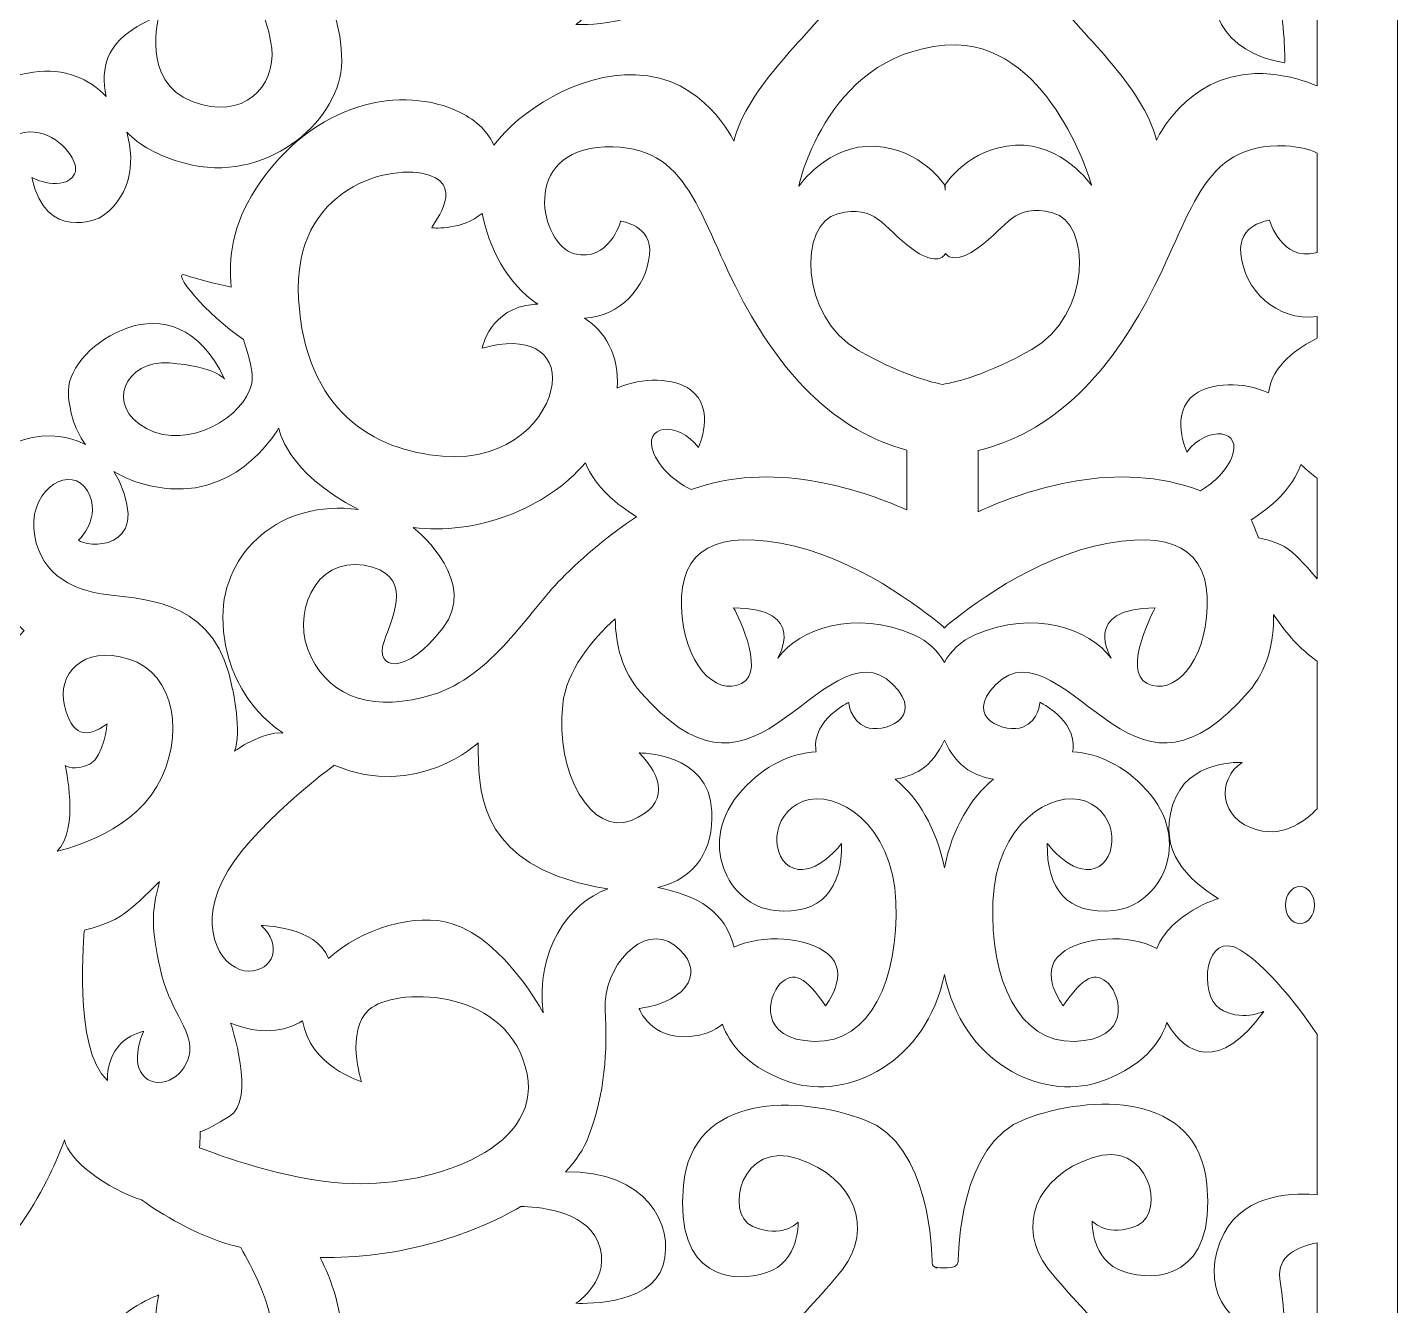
# Model space of a CAD drawing. Header units: centimetres. Extents: x 11.9 to 35.9, y -12.9 to 10.3.
# Drawn here: x 18.739 to 23.257, y -1.46 to 2.754 of the extents above; entities that cross this region are included whole.
import ezdxf

# ---------------------------------------------------------------- set-up
doc = ezdxf.new("R2010")
doc.units = ezdxf.units.CM
doc.header["$MEASUREMENT"] = 0
doc.layers.add('layer 1', color=7, linetype='Continuous')

msp = doc.modelspace()

# ---------------------------------------------------------------- linework, layer by layer
at = {"layer": 'layer 1', "color": 242, "lineweight": 9}
for points, knots in [([(11.89757, 10.312), (11.89757, 10.312), (23.25708, 10.312), (23.25708, 10.312), (23.25708, 10.312), (23.25708, 10.312), (23.25708, -12.93846), (23.25708, -12.93846), (23.25708, -12.93846), (23.25708, -12.93846), (11.89757, -12.93846), (11.89757, -12.93846), (11.89757, -12.93846), (11.89757, -12.93846), (11.89757, 10.312), (11.89757, 10.312)], [0, 0, 0, 0, 0.2, 0.2, 0.2, 0.2, 0.4, 0.4, 0.4, 0.4, 0.6, 0.6, 0.6, 0.6, 1, 1, 1, 1]), ([(22.99136, 3.65119), (22.99136, 3.65119), (22.99136, 3.11696), (22.99136, 3.11696), (22.99136, 3.11696), (22.93196, 3.12287), (22.75484, 3.12799), (22.68506, 2.99037), (22.68506, 2.99037), (22.60067, 2.82383), (22.68121, 2.67037), (22.88456, 2.63771), (22.88456, 2.63771), (22.88456, 2.63771), (22.8884, 2.70956), (22.86923, 2.84015), (22.86923, 2.84015), (22.85811, 2.91584), (22.92941, 2.94654), (22.99136, 2.959), (22.99136, 2.959), (22.99136, 2.959), (22.99136, 2.56158), (22.99136, 2.56158), (22.99136, 2.56158), (22.92619, 2.58797), (22.85601, 2.60378), (22.78656, 2.60164), (22.78656, 2.60164), (22.55758, 2.59457), (22.46184, 2.38194), (22.46184, 2.38194), (22.46184, 2.38194), (22.42023, 2.55912), (22.2079, 2.73979), (22.10381, 2.87448), (22.10381, 2.87448), (21.99974, 3.00913), (22.06217, 3.17567), (22.24953, 3.23943), (22.24953, 3.23943), (22.43689, 3.30322), (22.49517, 3.05873), (22.39941, 3.01621), (22.39941, 3.01621), (22.30365, 2.97368), (22.24953, 3.03037), (22.24953, 3.03037), (22.24953, 3.03037), (22.24953, 3.03037), (22.24537, 2.89928), (22.35361, 2.86387), (22.35361, 2.86387), (22.46184, 2.82842), (22.65754, 2.84259), (22.62839, 3.15087), (22.62839, 3.15087), (22.59925, 3.45916), (22.24537, 3.4485), (22.02886, 3.36699), (22.02886, 3.36699), (21.81237, 3.28549), (21.80822, 2.92406), (21.80822, 2.89575), (21.80822, 2.89575), (21.80822, 2.86737), (21.73747, 2.87803), (21.73747, 2.87803), (21.73747, 2.87803), (21.73747, 2.87803), (21.73814, 2.87572), (21.73814, 2.87572), (21.73814, 2.87572), (21.72872, 2.87852), (21.7219, 2.88357), (21.7219, 2.89235), (21.7219, 2.89235), (21.7219, 2.92066), (21.71774, 3.28211), (21.50125, 3.36359), (21.50125, 3.36359), (21.28475, 3.44508), (20.93089, 3.45575), (20.90176, 3.14747), (20.90176, 3.14747), (20.87259, 2.83919), (21.06826, 2.82501), (21.17648, 2.86045), (21.17648, 2.86045), (21.28475, 2.89587), (21.28058, 3.027), (21.28058, 3.027), (21.28058, 3.027), (21.28058, 3.027), (21.22649, 2.97028), (21.13074, 3.01279), (21.13074, 3.01279), (21.03497, 3.05536), (21.09326, 3.29985), (21.28058, 3.23609), (21.28058, 3.23609), (21.46795, 3.17226), (21.53038, 3.00571), (21.42631, 2.87108), (21.42631, 2.87108), (21.32224, 2.73642), (21.1099, 2.55571), (21.06826, 2.37857), (21.06826, 2.37857), (21.06826, 2.37857), (20.97249, 2.59115), (20.74355, 2.59826), (20.74355, 2.59826), (20.55493, 2.60409), (20.36063, 2.47766), (20.27707, 2.36558), (20.27707, 2.36558), (20.25826, 2.40714), (20.22292, 2.44611), (20.16407, 2.47474), (20.16407, 2.47474), (19.98119, 2.56365), (19.68326, 2.51664), (19.49163, 2.22138), (19.49163, 2.22138), (19.41437, 2.10236), (19.40106, 1.99292), (19.41114, 1.89751), (19.41114, 1.89751), (19.3644, 1.90775), (19.29682, 1.92365), (19.26037, 1.93743), (19.26037, 1.93743), (19.20563, 1.95818), (19.33022, 1.80479), (19.45087, 1.72553), (19.45087, 1.72553), (19.46968, 1.66529), (19.48597, 1.61609), (19.47847, 1.58036), (19.47847, 1.58036), (19.45529, 1.47069), (19.2703, 1.35823), (19.13152, 1.43135), (19.13152, 1.43135), (18.99281, 1.50446), (19.05885, 1.65908), (19.20752, 1.64784), (19.20752, 1.64784), (19.35619, 1.63656), (19.38919, 1.59441), (19.38919, 1.59441), (19.38919, 1.59441), (19.22404, 1.95148), (18.87385, 1.70127), (18.87385, 1.55785), (18.87385, 1.55785), (18.87385, 1.49766), (18.89172, 1.43396), (18.92984, 1.37907), (18.92984, 1.37907), (18.78648, 1.4539), (18.58228, 1.37423), (18.54115, 1.21281), (18.54115, 1.21281), (18.48703, 1.00021), (18.72775, 0.76516), (18.72775, 0.76516), (18.72775, 0.76516), (18.60306, 0.64542), (18.66382, 0.44404), (18.66382, 0.44404), (18.66382, 0.44404), (18.5775, 0.49846), (18.46883, 0.51208), (18.42086, 0.37877), (18.42086, 0.37877), (18.3729, 0.24542), (18.49118, 0.191), (18.49118, 0.191), (18.49118, 0.191), (18.46883, 0.25904), (18.51994, 0.33524), (18.59667, 0.32436), (18.59667, 0.32436), (18.67343, 0.31348), (18.74054, 0.1883), (18.69258, 0.08486), (18.69258, 0.08486), (18.64463, -0.01846), (18.46238, -0.01033), (18.25138, 0.14748), (18.25138, 0.14748), (18.04039, 0.30529), (17.96912, 0.60661), (17.99527, 0.79932), (17.99527, 0.79932), (18.00597, 0.87843), (18.03133, 0.94815), (18.05757, 1.00291), (18.05757, 1.00291), (18.11685, 0.94592), (18.19137, 0.91839), (18.27403, 0.91839), (18.27403, 0.91839), (18.43386, 0.91839), (18.53138, 1.07389), (18.53138, 1.07389), (18.53138, 1.07389), (18.36491, 1.04381), (18.259, 1.09967), (18.18837, 1.22842), (18.18837, 1.22842), (18.11775, 1.35721), (18.19341, 1.48173), (18.3195, 1.59766), (18.3195, 1.59766), (18.44561, 1.71357), (18.50613, 2.1171), (18.50613, 2.1171), (18.50613, 2.1171), (18.6726, 2.61938), (18.92984, 2.33602), (18.89454, 2.27163), (18.89454, 2.27163), (18.85921, 2.20727), (18.75334, 2.25875), (18.75334, 2.25875), (18.75334, 2.25875), (18.79869, 2.04414), (18.97527, 2.12566), (18.97527, 2.12566), (18.97527, 2.12566), (19.07291, 2.18245), (19.09854, 2.30235), (19.06604, 2.40859), (19.06604, 2.40859), (19.10741, 2.36688), (19.16902, 2.33009), (19.25791, 2.30596), (19.25791, 2.30596), (19.52301, 2.23396), (19.75996, 2.44037), (19.77405, 2.62282), (19.77405, 2.62282), (19.78256, 2.73311), (19.73953, 2.84433), (19.70416, 2.915), (19.70416, 2.915), (19.8263, 2.91298), (19.95757, 2.9284), (20.08991, 2.96661), (20.08991, 2.96661), (20.19237, 2.99614), (20.28678, 3.03621), (20.36608, 3.08336), (20.36608, 3.08336), (20.41466, 3.08242), (20.5757, 3.07134), (20.61958, 2.96782), (20.61958, 2.96782), (20.67152, 2.84551), (20.54772, 2.76393), (20.54772, 2.76393), (20.54772, 2.76393), (20.54772, 2.76393), (20.79527, 2.75035), (20.83518, 2.88965), (20.83518, 2.88965), (20.8736, 3.02364), (20.77909, 3.20156), (20.5126, 3.19691), (20.5126, 3.19691), (20.54811, 3.23414), (20.57446, 3.27344), (20.58947, 3.3138), (20.58947, 3.3138), (20.64364, 3.45912), (20.65194, 3.59376), (20.64364, 3.73193), (20.64364, 3.73193), (20.63527, 3.87013), (20.76852, 4.02247), (20.87259, 3.94455), (20.87259, 3.94455), (20.97669, 3.86659), (20.92672, 3.76029), (20.75603, 3.7355), (20.75603, 3.7355), (20.75603, 3.7355), (20.79348, 3.6327), (20.92256, 3.64337), (20.92256, 3.64337), (20.9687, 3.64715), (21.00464, 3.66092), (21.03077, 3.68432), (21.03077, 3.68432), (21.04166, 3.65015), (21.08749, 3.54745), (21.2533, 3.49312), (21.2533, 3.49312), (21.44514, 3.43034), (21.70465, 3.55947), (21.76258, 3.84841), (21.76258, 3.84841), (21.82059, 3.55947), (22.08, 3.43034), (22.27184, 3.49312), (22.27184, 3.49312), (22.44718, 3.55054), (22.48825, 3.66205), (22.49592, 3.68947), (22.49592, 3.68947), (22.55668, 3.58198), (22.67189, 3.52444), (22.81548, 3.72605), (22.81548, 3.72605), (22.81548, 3.72605), (22.7388, 3.69017), (22.66973, 3.73583), (22.66973, 3.73583), (22.60067, 3.78161), (22.61985, 4.00033), (22.7388, 3.92851), (22.7388, 3.92851), (22.84515, 3.86428), (22.9668, 3.68783), (22.99136, 3.65119)], [0, 0, 0, 0, 0.0120482, 0.0120482, 0.0120482, 0.0120482, 0.0240964, 0.0240964, 0.0240964, 0.0240964, 0.0361446, 0.0361446, 0.0361446, 0.0361446, 0.0481928, 0.0481928, 0.0481928, 0.0481928, 0.060241, 0.060241, 0.060241, 0.060241, 0.0722892, 0.0722892, 0.0722892, 0.0722892, 0.0843373, 0.0843373, 0.0843373, 0.0843373, 0.0963855, 0.0963855, 0.0963855, 0.0963855, 0.1084337, 0.1084337, 0.1084337, 0.1084337, 0.1204819, 0.1204819, 0.1204819, 0.1204819, 0.1325301, 0.1325301, 0.1325301, 0.1325301, 0.1445783, 0.1445783, 0.1445783, 0.1445783, 0.1566265, 0.1566265, 0.1566265, 0.1566265, 0.1686747, 0.1686747, 0.1686747, 0.1686747, 0.1807229, 0.1807229, 0.1807229, 0.1807229, 0.1927711, 0.1927711, 0.1927711, 0.1927711, 0.2048193, 0.2048193, 0.2048193, 0.2048193, 0.2168675, 0.2168675, 0.2168675, 0.2168675, 0.2289157, 0.2289157, 0.2289157, 0.2289157, 0.2409639, 0.2409639, 0.2409639, 0.2409639, 0.253012, 0.253012, 0.253012, 0.253012, 0.2650602, 0.2650602, 0.2650602, 0.2650602, 0.2771084, 0.2771084, 0.2771084, 0.2771084, 0.2891566, 0.2891566, 0.2891566, 0.2891566, 0.3012048, 0.3012048, 0.3012048, 0.3012048, 0.313253, 0.313253, 0.313253, 0.313253, 0.3253012, 0.3253012, 0.3253012, 0.3253012, 0.3373494, 0.3373494, 0.3373494, 0.3373494, 0.3493976, 0.3493976, 0.3493976, 0.3493976, 0.3614458, 0.3614458, 0.3614458, 0.3614458, 0.373494, 0.373494, 0.373494, 0.373494, 0.3855422, 0.3855422, 0.3855422, 0.3855422, 0.3975904, 0.3975904, 0.3975904, 0.3975904, 0.4096386, 0.4096386, 0.4096386, 0.4096386, 0.4216867, 0.4216867, 0.4216867, 0.4216867, 0.4337349, 0.4337349, 0.4337349, 0.4337349, 0.4457831, 0.4457831, 0.4457831, 0.4457831, 0.4578313, 0.4578313, 0.4578313, 0.4578313, 0.4698795, 0.4698795, 0.4698795, 0.4698795, 0.4819277, 0.4819277, 0.4819277, 0.4819277, 0.4939759, 0.4939759, 0.4939759, 0.4939759, 0.5060241, 0.5060241, 0.5060241, 0.5060241, 0.5180723, 0.5180723, 0.5180723, 0.5180723, 0.5301205, 0.5301205, 0.5301205, 0.5301205, 0.5421687, 0.5421687, 0.5421687, 0.5421687, 0.5542169, 0.5542169, 0.5542169, 0.5542169, 0.5662651, 0.5662651, 0.5662651, 0.5662651, 0.5783133, 0.5783133, 0.5783133, 0.5783133, 0.5903614, 0.5903614, 0.5903614, 0.5903614, 0.6024096, 0.6024096, 0.6024096, 0.6024096, 0.6144578, 0.6144578, 0.6144578, 0.6144578, 0.626506, 0.626506, 0.626506, 0.626506, 0.6385542, 0.6385542, 0.6385542, 0.6385542, 0.6506024, 0.6506024, 0.6506024, 0.6506024, 0.6626506, 0.6626506, 0.6626506, 0.6626506, 0.6746988, 0.6746988, 0.6746988, 0.6746988, 0.686747, 0.686747, 0.686747, 0.686747, 0.6987952, 0.6987952, 0.6987952, 0.6987952, 0.7108434, 0.7108434, 0.7108434, 0.7108434, 0.7228916, 0.7228916, 0.7228916, 0.7228916, 0.7349398, 0.7349398, 0.7349398, 0.7349398, 0.746988, 0.746988, 0.746988, 0.746988, 0.7590361, 0.7590361, 0.7590361, 0.7590361, 0.7710843, 0.7710843, 0.7710843, 0.7710843, 0.7831325, 0.7831325, 0.7831325, 0.7831325, 0.7951807, 0.7951807, 0.7951807, 0.7951807, 0.8072289, 0.8072289, 0.8072289, 0.8072289, 0.8192771, 0.8192771, 0.8192771, 0.8192771, 0.8313253, 0.8313253, 0.8313253, 0.8313253, 0.8433735, 0.8433735, 0.8433735, 0.8433735, 0.8554217, 0.8554217, 0.8554217, 0.8554217, 0.8674699, 0.8674699, 0.8674699, 0.8674699, 0.8795181, 0.8795181, 0.8795181, 0.8795181, 0.8915663, 0.8915663, 0.8915663, 0.8915663, 0.9036145, 0.9036145, 0.9036145, 0.9036145, 0.9156627, 0.9156627, 0.9156627, 0.9156627, 0.9277108, 0.9277108, 0.9277108, 0.9277108, 0.939759, 0.939759, 0.939759, 0.939759, 0.9518072, 0.9518072, 0.9518072, 0.9518072, 0.9638554, 0.9638554, 0.9638554, 0.9638554, 0.9759036, 0.9759036, 0.9759036, 0.9759036, 1, 1, 1, 1]), ([(18.9988, 2.52593), (18.94367, 2.5848), (18.8619, 2.62098), (18.75835, 2.60655), (18.75835, 2.60655), (18.45067, 2.5636), (18.41582, 2.30789), (18.41582, 2.30789), (18.41582, 2.30789), (18.30256, 2.47474), (17.98027, 2.64521), (17.72333, 2.57481), (17.72333, 2.57481), (17.72269, 2.57464), (17.72207, 2.57442), (17.72143, 2.57425), (17.72143, 2.57425), (17.69332, 2.60561), (17.61334, 2.70509), (17.63004, 2.80457), (17.63004, 2.80457), (17.65022, 2.92476), (17.91753, 2.99345), (18.03355, 2.94194), (18.03355, 2.94194), (18.14959, 2.89041), (18.08904, 2.76162), (18.08904, 2.76162), (18.08904, 2.76162), (18.14148, 2.7943), (18.1618, 2.83246), (18.16294, 2.87128), (18.16294, 2.87128), (18.27551, 2.8062), (18.3997, 2.78352), (18.50928, 2.83562), (18.50928, 2.83562), (18.73841, 2.94442), (18.86096, 3.30271), (18.86096, 3.30271), (18.86096, 3.30271), (18.87359, 3.23441), (19.00346, 3.14048), (19.11514, 3.10448), (19.11514, 3.10448), (19.1788, 3.05978), (19.29291, 2.9887), (19.41567, 2.95481), (19.41567, 2.95481), (19.42455, 2.95238), (19.43346, 2.95005), (19.44257, 2.94782), (19.44257, 2.94782), (19.4788, 2.88287), (19.53454, 2.78049), (19.5443, 2.68548), (19.5443, 2.68548), (19.55724, 2.56002), (19.45205, 2.44472), (19.28202, 2.50995), (19.28202, 2.50995), (19.11199, 2.57513), (19.17188, 2.7911), (19.17188, 2.7911), (19.17188, 2.7911), (19.17188, 2.7911), (19.03788, 2.74524), (19.00407, 2.65401), (19.00407, 2.65401), (18.99165, 2.62053), (18.98682, 2.57442), (18.9988, 2.52593)], [0, 0, 0, 0, 0.0526316, 0.0526316, 0.0526316, 0.0526316, 0.1052632, 0.1052632, 0.1052632, 0.1052632, 0.1578947, 0.1578947, 0.1578947, 0.1578947, 0.2105263, 0.2105263, 0.2105263, 0.2105263, 0.2631579, 0.2631579, 0.2631579, 0.2631579, 0.3157895, 0.3157895, 0.3157895, 0.3157895, 0.3684211, 0.3684211, 0.3684211, 0.3684211, 0.4210526, 0.4210526, 0.4210526, 0.4210526, 0.4736842, 0.4736842, 0.4736842, 0.4736842, 0.5263158, 0.5263158, 0.5263158, 0.5263158, 0.5789474, 0.5789474, 0.5789474, 0.5789474, 0.6315789, 0.6315789, 0.6315789, 0.6315789, 0.6842105, 0.6842105, 0.6842105, 0.6842105, 0.7368421, 0.7368421, 0.7368421, 0.7368421, 0.7894737, 0.7894737, 0.7894737, 0.7894737, 0.8421053, 0.8421053, 0.8421053, 0.8421053, 0.8947368, 0.8947368, 0.8947368, 0.8947368, 1, 1, 1, 1]), ([(21.76499, 2.21712), (21.76499, 2.21712), (21.76558, 2.23604), (21.76558, 2.23604), (21.76558, 2.23604), (21.76558, 2.23604), (21.84159, 2.35698), (21.99685, 2.36541), (21.99685, 2.36541), (22.15212, 2.37385), (22.24795, 2.23326), (22.24795, 2.23326), (22.24795, 2.23326), (22.24795, 2.23326), (22.1216, 2.68565), (21.80254, 2.69706), (21.80254, 2.69706), (21.80254, 2.69706), (21.80254, 2.6969), (21.80254, 2.6969), (21.80254, 2.6969), (21.37864, 2.69093), (21.2822, 2.22985), (21.2822, 2.22985), (21.2822, 2.22985), (21.2822, 2.22985), (21.37801, 2.3704), (21.53328, 2.362), (21.53328, 2.362), (21.68857, 2.35355), (21.76451, 2.23264), (21.76451, 2.23264), (21.76451, 2.23264), (21.76451, 2.23264), (21.76499, 2.21712), (21.76499, 2.21712)], [0, 0, 0, 0, 0.1, 0.1, 0.1, 0.1, 0.2, 0.2, 0.2, 0.2, 0.3, 0.3, 0.3, 0.3, 0.4, 0.4, 0.4, 0.4, 0.5, 0.5, 0.5, 0.5, 0.6, 0.6, 0.6, 0.6, 0.7, 0.7, 0.7, 0.7, 0.8, 0.8, 0.8, 0.8, 1, 1, 1, 1]), ([(20.57566, 1.79573), (20.64227, 1.75156), (20.69181, 1.67517), (20.68346, 1.56481), (20.68346, 1.56481), (20.7669, 1.60246), (20.8725, 1.59821), (20.92447, 1.56009), (20.92447, 1.56009), (21.0112, 1.49643), (20.9514, 1.36915), (20.9514, 1.36915), (20.9514, 1.36915), (20.88557, 1.45823), (20.76296, 1.44555), (20.80483, 1.34879), (20.80483, 1.34879), (20.8314, 1.2874), (20.88923, 1.24957), (20.928, 1.23013), (20.928, 1.23013), (21.19101, 1.32591), (21.47384, 1.23668), (21.63867, 1.16304), (21.63867, 1.16304), (21.63867, 1.16304), (21.63867, 1.36018), (21.63867, 1.36018), (21.63867, 1.36018), (21.40621, 1.42391), (21.23472, 1.60012), (21.10044, 1.84827), (21.10044, 1.84827), (20.94802, 2.13), (20.92624, 2.37094), (20.64314, 2.35981), (20.64314, 2.35981), (20.36009, 2.34867), (20.42976, 2.03735), (20.54297, 2.00766), (20.54297, 2.00766), (20.65621, 1.97805), (20.69542, 2.1152), (20.69542, 2.1152), (20.69542, 2.1152), (20.69542, 2.1152), (20.80211, 2.10167), (20.78975, 2.00436), (20.78975, 2.00436), (20.78048, 1.89792), (20.69304, 1.8003), (20.57566, 1.79573)], [0, 0, 0, 0, 0.0714286, 0.0714286, 0.0714286, 0.0714286, 0.1428571, 0.1428571, 0.1428571, 0.1428571, 0.2142857, 0.2142857, 0.2142857, 0.2142857, 0.2857143, 0.2857143, 0.2857143, 0.2857143, 0.3571429, 0.3571429, 0.3571429, 0.3571429, 0.4285714, 0.4285714, 0.4285714, 0.4285714, 0.5, 0.5, 0.5, 0.5, 0.5714286, 0.5714286, 0.5714286, 0.5714286, 0.6428571, 0.6428571, 0.6428571, 0.6428571, 0.7142857, 0.7142857, 0.7142857, 0.7142857, 0.7857143, 0.7857143, 0.7857143, 0.7857143, 0.8571429, 0.8571429, 0.8571429, 0.8571429, 1, 1, 1, 1]), ([(22.99136, 2.33992), (22.99136, 2.33992), (22.99136, 2.01236), (22.99136, 2.01236), (22.99136, 2.01236), (22.98995, 2.01189), (22.98854, 2.01146), (22.98712, 2.01109), (22.98712, 2.01109), (22.87393, 1.98145), (22.83468, 2.11856), (22.83468, 2.11856), (22.83468, 2.11856), (22.83468, 2.11856), (22.728, 2.10511), (22.74036, 2.00779), (22.74036, 2.00779), (22.75059, 1.89041), (22.85576, 1.78387), (22.99136, 1.80086), (22.99136, 1.80086), (22.99136, 1.80086), (22.99136, 1.72905), (22.99136, 1.72905), (22.99136, 1.72905), (22.93082, 1.69938), (22.84286, 1.6411), (22.83115, 1.5494), (22.83115, 1.5494), (22.74758, 1.58753), (22.64142, 1.58334), (22.58925, 1.54504), (22.58925, 1.54504), (22.50252, 1.48144), (22.56233, 1.35415), (22.56233, 1.35415), (22.56233, 1.35415), (22.62815, 1.44323), (22.75075, 1.43051), (22.70887, 1.3338), (22.70887, 1.3338), (22.6868, 1.28281), (22.64312, 1.248), (22.60672, 1.22664), (22.60672, 1.22664), (22.33405, 1.33078), (22.03828, 1.23272), (21.87365, 1.15719), (21.87365, 1.15719), (21.87365, 1.15719), (21.87365, 1.35887), (21.87365, 1.35887), (21.87365, 1.35887), (22.1152, 1.41842), (22.29198, 1.59724), (22.42967, 1.85172), (22.42967, 1.85172), (22.58212, 2.13339), (22.60389, 2.37432), (22.88697, 2.36321), (22.88697, 2.36321), (22.92936, 2.36155), (22.96376, 2.35311), (22.99136, 2.33992)], [0, 0, 0, 0, 0.0588235, 0.0588235, 0.0588235, 0.0588235, 0.1176471, 0.1176471, 0.1176471, 0.1176471, 0.1764706, 0.1764706, 0.1764706, 0.1764706, 0.2352941, 0.2352941, 0.2352941, 0.2352941, 0.2941176, 0.2941176, 0.2941176, 0.2941176, 0.3529412, 0.3529412, 0.3529412, 0.3529412, 0.4117647, 0.4117647, 0.4117647, 0.4117647, 0.4705882, 0.4705882, 0.4705882, 0.4705882, 0.5294118, 0.5294118, 0.5294118, 0.5294118, 0.5882353, 0.5882353, 0.5882353, 0.5882353, 0.6470588, 0.6470588, 0.6470588, 0.6470588, 0.7058824, 0.7058824, 0.7058824, 0.7058824, 0.7647059, 0.7647059, 0.7647059, 0.7647059, 0.8235294, 0.8235294, 0.8235294, 0.8235294, 0.8823529, 0.8823529, 0.8823529, 0.8823529, 1, 1, 1, 1]), ([(20.23837, 2.14132), (20.23831, 2.14128), (20.23823, 2.1412), (20.23813, 2.14109), (20.23813, 2.14109), (20.17281, 2.08551), (20.08132, 2.09296), (20.07263, 2.09296), (20.07263, 2.09296), (20.06394, 2.09296), (20.18584, 2.22639), (20.06394, 2.26713), (20.06394, 2.26713), (19.942, 2.30789), (19.61102, 2.23009), (19.63281, 1.85943), (19.63281, 1.85943), (19.65451, 1.48876), (19.88103, 1.35902), (20.10747, 1.34051), (20.10747, 1.34051), (20.33395, 1.32193), (20.45588, 1.47024), (20.46894, 1.57772), (20.46894, 1.57772), (20.48199, 1.68519), (20.39056, 1.74081), (20.23813, 1.69635), (20.23813, 1.69635), (20.23813, 1.69635), (20.26428, 1.82974), (20.40792, 1.84088), (20.40792, 1.84088), (20.41261, 1.84125), (20.41733, 1.84145), (20.42212, 1.8415), (20.42212, 1.8415), (20.32112, 1.9072), (20.25953, 2.03115), (20.23837, 2.14132)], [0, 0, 0, 0, 0.0909091, 0.0909091, 0.0909091, 0.0909091, 0.1818182, 0.1818182, 0.1818182, 0.1818182, 0.2727273, 0.2727273, 0.2727273, 0.2727273, 0.3636364, 0.3636364, 0.3636364, 0.3636364, 0.4545455, 0.4545455, 0.4545455, 0.4545455, 0.5454545, 0.5454545, 0.5454545, 0.5454545, 0.6363636, 0.6363636, 0.6363636, 0.6363636, 0.7272727, 0.7272727, 0.7272727, 0.7272727, 0.8181818, 0.8181818, 0.8181818, 0.8181818, 1, 1, 1, 1]), ([(21.75618, 1.57682), (21.80039, 1.58438), (21.90515, 1.60967), (22.05078, 1.6923), (22.05078, 1.6923), (22.24677, 1.80354), (22.24795, 2.11233), (22.11905, 2.14324), (22.11905, 2.14324), (21.99023, 2.17417), (21.97368, 2.10113), (21.87461, 2.028), (21.87461, 2.028), (21.80729, 1.97835), (21.7781, 1.99354), (21.7663, 2.0084), (21.7663, 2.0084), (21.75631, 1.99287), (21.72802, 1.97112), (21.6555, 2.02461), (21.6555, 2.02461), (21.55638, 2.09771), (21.53987, 2.1708), (21.41102, 2.13986), (21.41102, 2.13986), (21.2822, 2.10895), (21.28334, 1.80011), (21.47935, 1.68891), (21.47935, 1.68891), (21.60815, 1.61585), (21.705, 1.58763), (21.75618, 1.57682)], [0, 0, 0, 0, 0.1111111, 0.1111111, 0.1111111, 0.1111111, 0.2222222, 0.2222222, 0.2222222, 0.2222222, 0.3333333, 0.3333333, 0.3333333, 0.3333333, 0.4444444, 0.4444444, 0.4444444, 0.4444444, 0.5555556, 0.5555556, 0.5555556, 0.5555556, 0.6666667, 0.6666667, 0.6666667, 0.6666667, 0.7777778, 0.7777778, 0.7777778, 0.7777778, 1, 1, 1, 1]), ([(19.02416, 1.29011), (19.03014, 1.28034), (19.03573, 1.26991), (19.04075, 1.25886), (19.04075, 1.25886), (19.14897, 1.02148), (18.92838, 1.0392), (18.90754, 1.06398), (18.90754, 1.06398), (18.90754, 1.06398), (18.98693, 1.1383), (18.9365, 1.22627), (18.9365, 1.22627), (18.88606, 1.31429), (18.74986, 1.23702), (18.75994, 1.10179), (18.75994, 1.10179), (18.77003, 0.96656), (18.87089, 0.89787), (19.0071, 0.88286), (19.0071, 0.88286), (19.14325, 0.86782), (19.36548, 0.85848), (19.41545, 0.57148), (19.41545, 0.57148), (19.41545, 0.57148), (19.44711, 0.43048), (19.42152, 0.36791), (19.42152, 0.36791), (19.42152, 0.36791), (19.511, 0.4332), (19.58136, 0.42773), (19.58136, 0.42773), (19.58136, 0.42773), (19.38314, 0.54654), (19.38314, 0.80962), (19.38314, 0.80962), (19.38314, 1.02508), (19.57413, 1.19999), (19.83039, 1.16421), (19.83039, 1.16421), (19.58747, 1.29027), (19.56747, 1.43314), (19.56747, 1.43314), (19.56747, 1.43314), (19.56747, 1.43314), (19.4455, 1.21449), (19.21032, 1.23304), (19.21032, 1.23304), (19.13483, 1.23895), (19.07315, 1.2598), (19.02416, 1.29011)], [0, 0, 0, 0, 0.0714286, 0.0714286, 0.0714286, 0.0714286, 0.1428571, 0.1428571, 0.1428571, 0.1428571, 0.2142857, 0.2142857, 0.2142857, 0.2142857, 0.2857143, 0.2857143, 0.2857143, 0.2857143, 0.3571429, 0.3571429, 0.3571429, 0.3571429, 0.4285714, 0.4285714, 0.4285714, 0.4285714, 0.5, 0.5, 0.5, 0.5, 0.5714286, 0.5714286, 0.5714286, 0.5714286, 0.6428571, 0.6428571, 0.6428571, 0.6428571, 0.7142857, 0.7142857, 0.7142857, 0.7142857, 0.7857143, 0.7857143, 0.7857143, 0.7857143, 0.8571429, 0.8571429, 0.8571429, 0.8571429, 1, 1, 1, 1]), ([(20.57881, 1.31851), (20.44863, 1.16535), (20.21577, 1.07922), (20.01118, 1.10557), (20.01118, 1.10557), (20.03728, 1.08414), (20.22357, 0.92305), (20.10891, 0.77344), (20.10891, 0.77344), (19.98583, 0.61284), (19.88193, 0.63611), (19.91471, 0.72925), (19.91471, 0.72925), (19.94755, 0.82235), (20.01319, 0.95271), (19.84905, 0.98062), (19.84905, 0.98062), (19.68494, 1.00856), (19.60564, 0.81537), (19.67404, 0.67801), (19.67404, 0.67801), (19.7424, 0.54065), (19.88537, 0.4954), (20.07695, 0.55469), (20.07695, 0.55469), (20.2686, 0.614), (20.39056, 0.82528), (20.49943, 0.93646), (20.49943, 0.93646), (20.57157, 1.01015), (20.65898, 1.08217), (20.74781, 1.14073), (20.74781, 1.14073), (20.68546, 1.17839), (20.60976, 1.23965), (20.57881, 1.31851)], [0, 0, 0, 0, 0.1, 0.1, 0.1, 0.1, 0.2, 0.2, 0.2, 0.2, 0.3, 0.3, 0.3, 0.3, 0.4, 0.4, 0.4, 0.4, 0.5, 0.5, 0.5, 0.5, 0.6, 0.6, 0.6, 0.6, 0.7, 0.7, 0.7, 0.7, 0.8, 0.8, 0.8, 0.8, 1, 1, 1, 1]), ([(22.99136, 1.26824), (22.99136, 1.26824), (22.99136, 0.93582), (22.99136, 0.93582), (22.99136, 0.93582), (22.97581, 0.95566), (22.94324, 0.9949), (22.90525, 1.02726), (22.90525, 1.02726), (22.87884, 1.04973), (22.83545, 1.06331), (22.79837, 1.07126), (22.79837, 1.07126), (22.78675, 1.10373), (22.77698, 1.12538), (22.77435, 1.13098), (22.77435, 1.13098), (22.83747, 1.17052), (22.91124, 1.23318), (22.93836, 1.31304), (22.93836, 1.31304), (22.95723, 1.29483), (22.97576, 1.27982), (22.99136, 1.26824)], [0, 0, 0, 0, 0.1428571, 0.1428571, 0.1428571, 0.1428571, 0.2857143, 0.2857143, 0.2857143, 0.2857143, 0.4285714, 0.4285714, 0.4285714, 0.4285714, 0.5714286, 0.5714286, 0.5714286, 0.5714286, 0.7142857, 0.7142857, 0.7142857, 0.7142857, 1, 1, 1, 1]), ([(21.76258, 0.66065), (21.74187, 0.69822), (21.70931, 0.73017), (21.6621, 0.7509), (21.6621, 0.7509), (21.4639, 0.83809), (21.28552, 0.7706), (21.21287, 0.67499), (21.21287, 0.67499), (21.21287, 0.67499), (21.31525, 0.83809), (21.06748, 0.84087), (21.06748, 0.84087), (21.06748, 0.84087), (21.1798, 0.63285), (21.09388, 0.59068), (21.09388, 0.59068), (21.00801, 0.54849), (20.9023, 0.65533), (20.89565, 0.84368), (20.89565, 0.84368), (20.88907, 1.03208), (21.00801, 1.10516), (21.269, 1.04329), (21.269, 1.04329), (21.50982, 0.98622), (21.72817, 0.80464), (21.76043, 0.77696), (21.76043, 0.77696), (21.76043, 0.77696), (21.76064, 0.77344), (21.76064, 0.77344), (21.76064, 0.77344), (21.76064, 0.77344), (21.76135, 0.77402), (21.76258, 0.77512), (21.76258, 0.77512), (21.76387, 0.77402), (21.76451, 0.77344), (21.76451, 0.77344), (21.76451, 0.77344), (21.76451, 0.77344), (21.76472, 0.77696), (21.76472, 0.77696), (21.76472, 0.77696), (21.7969, 0.80457), (22.01523, 0.98619), (22.25615, 1.04329), (22.25615, 1.04329), (22.51718, 1.10516), (22.63607, 1.03208), (22.62948, 0.84368), (22.62948, 0.84368), (22.62289, 0.65533), (22.51718, 0.54849), (22.43126, 0.59068), (22.43126, 0.59068), (22.34536, 0.63285), (22.4577, 0.84087), (22.4577, 0.84087), (22.4577, 0.84087), (22.20992, 0.83809), (22.31233, 0.67499), (22.31233, 0.67499), (22.31233, 0.67499), (22.23964, 0.7706), (22.06126, 0.83809), (21.86306, 0.7509), (21.86306, 0.7509), (21.81584, 0.73017), (21.78328, 0.69822), (21.76258, 0.66065)], [0, 0, 0, 0, 0.0526316, 0.0526316, 0.0526316, 0.0526316, 0.1052632, 0.1052632, 0.1052632, 0.1052632, 0.1578947, 0.1578947, 0.1578947, 0.1578947, 0.2105263, 0.2105263, 0.2105263, 0.2105263, 0.2631579, 0.2631579, 0.2631579, 0.2631579, 0.3157895, 0.3157895, 0.3157895, 0.3157895, 0.3684211, 0.3684211, 0.3684211, 0.3684211, 0.4210526, 0.4210526, 0.4210526, 0.4210526, 0.4736842, 0.4736842, 0.4736842, 0.4736842, 0.5263158, 0.5263158, 0.5263158, 0.5263158, 0.5789474, 0.5789474, 0.5789474, 0.5789474, 0.6315789, 0.6315789, 0.6315789, 0.6315789, 0.6842105, 0.6842105, 0.6842105, 0.6842105, 0.7368421, 0.7368421, 0.7368421, 0.7368421, 0.7894737, 0.7894737, 0.7894737, 0.7894737, 0.8421053, 0.8421053, 0.8421053, 0.8421053, 0.8947368, 0.8947368, 0.8947368, 0.8947368, 1, 1, 1, 1]), ([(22.99136, 0.66419), (22.99136, 0.66419), (22.99136, 0.1777), (22.99136, 0.1777), (22.99136, 0.1777), (22.95793, 0.14231), (22.88589, 0.08325), (22.79419, 0.10806), (22.79419, 0.10806), (22.66633, 0.14266), (22.66055, 0.27624), (22.74474, 0.33067), (22.74474, 0.33067), (22.74474, 0.33067), (22.56172, 0.343), (22.51522, 0.18968), (22.51522, 0.18968), (22.46873, 0.03635), (22.56229, -0.05276), (22.66589, -0.11812), (22.66589, -0.11812), (22.66589, -0.11812), (22.51066, -0.16563), (22.46273, -0.28222), (22.46273, -0.28222), (22.36975, -0.23317), (22.21585, -0.24343), (22.14725, -0.29988), (22.14725, -0.29988), (22.06905, -0.36433), (22.15479, -0.47161), (22.15479, -0.47161), (22.15479, -0.47161), (22.2204, -0.37504), (22.26077, -0.35574), (22.30365, -0.39862), (22.30365, -0.39862), (22.34653, -0.44155), (22.37694, -0.58381), (22.1915, -0.58906), (22.1915, -0.58906), (22.00603, -0.59435), (21.91332, -0.38391), (21.9226, -0.12881), (21.9226, -0.12881), (21.93189, 0.12638), (22.1173, 0.24474), (22.22856, 0.20263), (22.22856, 0.20263), (22.33982, 0.16054), (22.33673, 0.008), (22.2595, -0.01834), (22.2595, -0.01834), (22.18221, -0.0446), (22.10188, 0.06325), (22.10188, 0.06325), (22.10188, 0.06325), (22.09879, -0.08405), (22.16674, -0.17349), (22.32129, -0.15768), (22.32129, -0.15768), (22.47581, -0.14193), (22.58399, 0.07114), (22.42946, 0.23947), (22.42946, 0.23947), (22.35257, 0.32322), (22.26801, 0.36072), (22.18535, 0.36563), (22.18535, 0.36563), (22.18601, 0.36845), (22.18651, 0.37124), (22.1868, 0.37414), (22.1868, 0.37414), (22.19672, 0.47258), (22.07781, 0.52875), (22.07781, 0.52875), (22.07781, 0.52875), (22.07781, 0.52875), (22.07448, 0.46973), (22.02165, 0.44727), (22.02165, 0.44727), (21.96874, 0.42475), (21.82009, 0.47537), (21.93244, 0.58785), (21.93244, 0.58785), (22.04471, 0.70029), (22.17647, 0.55098), (22.31585, 0.45832), (22.31585, 0.45832), (22.45519, 0.36568), (22.58151, 0.35454), (22.76445, 0.56211), (22.76445, 0.56211), (22.82926, 0.63569), (22.84925, 0.72877), (22.84812, 0.81829), (22.84812, 0.81829), (22.88306, 0.76518), (22.92661, 0.71349), (22.97983, 0.67354), (22.97983, 0.67354), (22.98385, 0.67052), (22.98768, 0.6674), (22.99136, 0.66419)], [0, 0, 0, 0, 0.037037, 0.037037, 0.037037, 0.037037, 0.0740741, 0.0740741, 0.0740741, 0.0740741, 0.1111111, 0.1111111, 0.1111111, 0.1111111, 0.1481481, 0.1481481, 0.1481481, 0.1481481, 0.1851852, 0.1851852, 0.1851852, 0.1851852, 0.2222222, 0.2222222, 0.2222222, 0.2222222, 0.2592593, 0.2592593, 0.2592593, 0.2592593, 0.2962963, 0.2962963, 0.2962963, 0.2962963, 0.3333333, 0.3333333, 0.3333333, 0.3333333, 0.3703704, 0.3703704, 0.3703704, 0.3703704, 0.4074074, 0.4074074, 0.4074074, 0.4074074, 0.4444444, 0.4444444, 0.4444444, 0.4444444, 0.4814815, 0.4814815, 0.4814815, 0.4814815, 0.5185185, 0.5185185, 0.5185185, 0.5185185, 0.5555556, 0.5555556, 0.5555556, 0.5555556, 0.5925926, 0.5925926, 0.5925926, 0.5925926, 0.6296296, 0.6296296, 0.6296296, 0.6296296, 0.6666667, 0.6666667, 0.6666667, 0.6666667, 0.7037037, 0.7037037, 0.7037037, 0.7037037, 0.7407407, 0.7407407, 0.7407407, 0.7407407, 0.7777778, 0.7777778, 0.7777778, 0.7777778, 0.8148148, 0.8148148, 0.8148148, 0.8148148, 0.8518519, 0.8518519, 0.8518519, 0.8518519, 0.8888889, 0.8888889, 0.8888889, 0.8888889, 0.9259259, 0.9259259, 0.9259259, 0.9259259, 1, 1, 1, 1]), ([(20.67706, 0.80443), (20.59813, 0.73274), (20.51673, 0.63343), (20.5038, 0.52135), (20.5038, 0.52135), (20.47768, 0.29526), (20.59963, 0.0877), (20.73024, 0.13957), (20.73024, 0.13957), (20.86092, 0.19146), (20.83043, 0.28784), (20.75638, 0.36201), (20.75638, 0.36201), (20.75638, 0.36201), (20.98722, 0.36568), (20.99592, 0.16925), (20.99592, 0.16925), (21.00148, 0.04384), (20.94268, -0.05191), (20.81791, -0.0817), (20.81791, -0.0817), (20.95283, -0.10952), (21.03815, -0.15956), (21.06921, -0.27875), (21.06921, -0.27875), (21.16274, -0.23368), (21.31097, -0.24477), (21.37788, -0.29988), (21.37788, -0.29988), (21.4561, -0.36433), (21.37031, -0.47161), (21.37031, -0.47161), (21.37031, -0.47161), (21.30475, -0.37504), (21.26442, -0.35574), (21.2215, -0.39862), (21.2215, -0.39862), (21.17867, -0.44155), (21.14825, -0.58381), (21.33369, -0.58906), (21.33369, -0.58906), (21.51909, -0.59435), (21.61185, -0.38391), (21.60255, -0.12881), (21.60255, -0.12881), (21.59326, 0.12638), (21.40785, 0.24474), (21.29657, 0.20263), (21.29657, 0.20263), (21.18533, 0.16054), (21.18842, 0.008), (21.26566, -0.01834), (21.26566, -0.01834), (21.34296, -0.0446), (21.42332, 0.06325), (21.42332, 0.06325), (21.42332, 0.06325), (21.42637, -0.08405), (21.35839, -0.17349), (21.20386, -0.15768), (21.20386, -0.15768), (21.04936, -0.14193), (20.94116, 0.07114), (21.09571, 0.23947), (21.09571, 0.23947), (21.17261, 0.32322), (21.25714, 0.36072), (21.33978, 0.36563), (21.33978, 0.36563), (21.33917, 0.36845), (21.33866, 0.37124), (21.33836, 0.37414), (21.33836, 0.37414), (21.32851, 0.47258), (21.44738, 0.52875), (21.44738, 0.52875), (21.44738, 0.52875), (21.44738, 0.52875), (21.45064, 0.46973), (21.50354, 0.44727), (21.50354, 0.44727), (21.55638, 0.42475), (21.70504, 0.47537), (21.59275, 0.58785), (21.59275, 0.58785), (21.48043, 0.70029), (21.34869, 0.55098), (21.20933, 0.45832), (21.20933, 0.45832), (21.06997, 0.36568), (20.94366, 0.35454), (20.76077, 0.56211), (20.76077, 0.56211), (20.69924, 0.63192), (20.67807, 0.71924), (20.67706, 0.80443)], [0, 0, 0, 0, 0.04, 0.04, 0.04, 0.04, 0.08, 0.08, 0.08, 0.08, 0.12, 0.12, 0.12, 0.12, 0.16, 0.16, 0.16, 0.16, 0.2, 0.2, 0.2, 0.2, 0.24, 0.24, 0.24, 0.24, 0.28, 0.28, 0.28, 0.28, 0.32, 0.32, 0.32, 0.32, 0.36, 0.36, 0.36, 0.36, 0.4, 0.4, 0.4, 0.4, 0.44, 0.44, 0.44, 0.44, 0.48, 0.48, 0.48, 0.48, 0.52, 0.52, 0.52, 0.52, 0.56, 0.56, 0.56, 0.56, 0.6, 0.6, 0.6, 0.6, 0.64, 0.64, 0.64, 0.64, 0.68, 0.68, 0.68, 0.68, 0.72, 0.72, 0.72, 0.72, 0.76, 0.76, 0.76, 0.76, 0.8, 0.8, 0.8, 0.8, 0.84, 0.84, 0.84, 0.84, 0.88, 0.88, 0.88, 0.88, 0.92, 0.92, 0.92, 0.92, 1, 1, 1, 1]), ([(18.86367, 0.32035), (18.86367, 0.32035), (18.91149, 0.10904), (18.83674, 0.03775), (18.83674, 0.03775), (18.83674, 0.03775), (19.07304, 0.08869), (19.16572, 0.25162), (19.16572, 0.25162), (19.25846, 0.41455), (19.22856, 0.62328), (19.07304, 0.67169), (19.07304, 0.67169), (18.91749, 0.72001), (18.83674, 0.6182), (18.86064, 0.51891), (18.86064, 0.51891), (18.8846, 0.4196), (18.93245, 0.40693), (19.00125, 0.45783), (19.00125, 0.45783), (19.00125, 0.45783), (18.99225, 0.35092), (18.94443, 0.32544), (18.94443, 0.32544), (18.89655, 0.3), (18.86367, 0.32035), (18.86367, 0.32035)], [0, 0, 0, 0, 0.125, 0.125, 0.125, 0.125, 0.25, 0.25, 0.25, 0.25, 0.375, 0.375, 0.375, 0.375, 0.5, 0.5, 0.5, 0.5, 0.625, 0.625, 0.625, 0.625, 0.75, 0.75, 0.75, 0.75, 1, 1, 1, 1]), ([(20.65271, -0.08584), (20.61835, -0.08114), (20.5814, -0.07334), (20.54182, -0.06208), (20.54182, -0.06208), (20.22827, 0.02686), (20.22507, 0.2397), (20.22507, 0.39534), (20.22507, 0.39534), (20.22507, 0.39534), (20.02473, 0.20628), (19.75037, 0.32118), (19.75037, 0.32118), (19.75037, 0.32118), (19.46627, 0.11372), (19.38187, -0.05933), (19.38187, -0.05933), (19.29748, -0.23236), (19.38737, -0.35749), (19.46879, -0.35749), (19.46879, -0.35749), (19.55015, -0.35749), (19.58128, -0.26984), (19.50949, -0.20674), (19.50949, -0.20674), (19.50949, -0.20674), (19.69204, -0.20852), (19.73131, -0.31593), (19.73131, -0.31593), (19.83834, -0.21789), (20.02024, -0.16219), (20.13981, -0.20096), (20.13981, -0.20096), (20.3147, -0.25769), (20.43962, -0.49505), (20.43962, -0.49505), (20.43962, -0.49505), (20.41395, -0.29023), (20.52184, -0.13384), (20.65271, -0.08584)], [0, 0, 0, 0, 0.0909091, 0.0909091, 0.0909091, 0.0909091, 0.1818182, 0.1818182, 0.1818182, 0.1818182, 0.2727273, 0.2727273, 0.2727273, 0.2727273, 0.3636364, 0.3636364, 0.3636364, 0.3636364, 0.4545455, 0.4545455, 0.4545455, 0.4545455, 0.5454545, 0.5454545, 0.5454545, 0.5454545, 0.6363636, 0.6363636, 0.6363636, 0.6363636, 0.7272727, 0.7272727, 0.7272727, 0.7272727, 0.8181818, 0.8181818, 0.8181818, 0.8181818, 1, 1, 1, 1]), ([(21.76258, -0.01691), (21.73543, 0.11611), (21.67592, 0.21364), (21.60073, 0.27521), (21.60073, 0.27521), (21.63161, 0.28093), (21.66076, 0.2912), (21.68524, 0.30667), (21.68524, 0.30667), (21.71645, 0.32639), (21.7435, 0.36147), (21.76258, 0.40383), (21.76258, 0.40383), (21.78163, 0.36147), (21.80877, 0.32639), (21.8399, 0.30667), (21.8399, 0.30667), (21.86436, 0.2912), (21.8935, 0.28093), (21.92442, 0.27521), (21.92442, 0.27521), (21.84923, 0.21364), (21.78976, 0.11611), (21.76258, -0.01691)], [0, 0, 0, 0, 0.1428571, 0.1428571, 0.1428571, 0.1428571, 0.2857143, 0.2857143, 0.2857143, 0.2857143, 0.4285714, 0.4285714, 0.4285714, 0.4285714, 0.5714286, 0.5714286, 0.5714286, 0.5714286, 0.7142857, 0.7142857, 0.7142857, 0.7142857, 1, 1, 1, 1]), ([(18.92667, -0.22229), (18.92667, -0.22229), (18.88674, -0.61647), (19.00252, -0.71842), (19.00252, -0.71842), (19.00252, -0.71842), (18.99168, -0.58864), (19.12194, -0.55513), (19.12194, -0.55513), (19.12194, -0.55513), (19.07277, -0.66187), (19.12683, -0.70789), (19.12683, -0.70789), (19.18091, -0.7539), (19.26695, -0.69745), (19.27437, -0.62211), (19.27437, -0.62211), (19.28172, -0.54682), (19.20306, -0.48193), (19.176, -0.34803), (19.176, -0.34803), (19.14897, -0.21413), (19.14479, -0.17096), (19.17474, -0.06147), (19.17474, -0.06147), (19.17474, -0.06147), (19.09392, -0.14548), (19.04613, -0.17603), (19.04613, -0.17603), (18.99824, -0.20659), (18.92667, -0.22229), (18.92667, -0.22229)], [0, 0, 0, 0, 0.1111111, 0.1111111, 0.1111111, 0.1111111, 0.2222222, 0.2222222, 0.2222222, 0.2222222, 0.3333333, 0.3333333, 0.3333333, 0.3333333, 0.4444444, 0.4444444, 0.4444444, 0.4444444, 0.5555556, 0.5555556, 0.5555556, 0.5555556, 0.6666667, 0.6666667, 0.6666667, 0.6666667, 0.7777778, 0.7777778, 0.7777778, 0.7777778, 1, 1, 1, 1]), ([(22.93505, -0.07833), (22.96147, -0.07833), (22.98303, -0.10585), (22.98303, -0.13956), (22.98303, -0.13956), (22.98303, -0.17331), (22.96147, -0.20077), (22.93505, -0.20077), (22.93505, -0.20077), (22.90866, -0.20077), (22.88712, -0.17331), (22.88712, -0.13956), (22.88712, -0.13956), (22.88712, -0.10585), (22.90866, -0.07833), (22.93505, -0.07833)], [0, 0, 0, 0, 0.2, 0.2, 0.2, 0.2, 0.4, 0.4, 0.4, 0.4, 0.6, 0.6, 0.6, 0.6, 1, 1, 1, 1]), ([(22.99136, -0.56518), (22.99136, -0.56518), (22.99136, -1.09488), (22.99136, -1.09488), (22.99136, -1.09488), (22.93196, -1.08897), (22.75484, -1.08387), (22.68506, -1.22149), (22.68506, -1.22149), (22.60067, -1.38804), (22.68121, -1.54149), (22.88456, -1.57415), (22.88456, -1.57415), (22.88456, -1.57415), (22.8884, -1.5023), (22.86923, -1.37172), (22.86923, -1.37172), (22.85811, -1.29603), (22.92941, -1.26526), (22.99136, -1.2528), (22.99136, -1.2528), (22.99136, -1.2528), (22.99136, -1.65024), (22.99136, -1.65024), (22.99136, -1.65024), (22.92619, -1.62385), (22.85601, -1.60808), (22.78656, -1.61023), (22.78656, -1.61023), (22.55758, -1.61729), (22.46184, -1.82992), (22.46184, -1.82992), (22.46184, -1.82992), (22.42023, -1.65274), (22.2079, -1.47207), (22.10381, -1.33738), (22.10381, -1.33738), (21.99974, -1.20273), (22.06217, -1.0362), (22.24953, -0.97244), (22.24953, -0.97244), (22.43689, -0.90864), (22.49517, -1.15314), (22.39941, -1.19565), (22.39941, -1.19565), (22.30365, -1.23818), (22.24953, -1.1815), (22.24953, -1.1815), (22.24953, -1.1815), (22.24953, -1.1815), (22.24537, -1.31258), (22.35361, -1.34799), (22.35361, -1.34799), (22.46184, -1.38344), (22.65754, -1.36927), (22.62839, -1.061), (22.62839, -1.061), (22.59925, -0.7527), (22.24537, -0.76337), (22.02886, -0.84487), (22.02886, -0.84487), (21.81237, -0.92637), (21.80822, -1.2878), (21.80822, -1.31611), (21.80822, -1.31611), (21.80822, -1.34449), (21.73747, -1.33384), (21.73747, -1.33384), (21.73747, -1.33384), (21.73747, -1.33384), (21.73814, -1.33614), (21.73814, -1.33614), (21.73814, -1.33614), (21.72872, -1.33334), (21.7219, -1.32829), (21.7219, -1.31952), (21.7219, -1.31952), (21.7219, -1.2912), (21.71774, -0.92975), (21.50125, -0.84827), (21.50125, -0.84827), (21.28475, -0.76678), (20.93089, -0.75611), (20.90176, -1.06439), (20.90176, -1.06439), (20.87259, -1.37267), (21.06826, -1.38685), (21.17648, -1.35141), (21.17648, -1.35141), (21.28475, -1.31599), (21.28058, -1.18486), (21.28058, -1.18486), (21.28058, -1.18486), (21.28058, -1.18486), (21.22649, -1.24158), (21.13074, -1.19908), (21.13074, -1.19908), (21.03497, -1.1565), (21.09326, -0.91201), (21.28058, -0.97577), (21.28058, -0.97577), (21.46795, -1.0396), (21.53038, -1.20615), (21.42631, -1.34078), (21.42631, -1.34078), (21.32224, -1.47544), (21.1099, -1.65615), (21.06826, -1.8333), (21.06826, -1.8333), (21.06826, -1.8333), (20.97249, -1.62071), (20.74355, -1.6136), (20.74355, -1.6136), (20.55493, -1.60777), (20.36063, -1.7342), (20.27707, -1.84628), (20.27707, -1.84628), (20.25826, -1.80472), (20.22292, -1.76575), (20.16407, -1.73712), (20.16407, -1.73712), (20.02812, -1.67102), (19.82857, -1.68009), (19.65639, -1.81038), (19.65639, -1.81038), (19.72442, -1.74817), (19.76824, -1.66885), (19.77405, -1.59355), (19.77405, -1.59355), (19.78256, -1.48327), (19.73953, -1.37205), (19.70416, -1.30138), (19.70416, -1.30138), (19.8263, -1.30339), (19.95757, -1.28797), (20.08991, -1.24977), (20.08991, -1.24977), (20.19237, -1.22024), (20.28678, -1.18018), (20.36608, -1.13302), (20.36608, -1.13302), (20.41466, -1.13395), (20.5757, -1.14504), (20.61958, -1.24856), (20.61958, -1.24856), (20.67152, -1.37086), (20.54772, -1.45244), (20.54772, -1.45244), (20.54772, -1.45244), (20.54772, -1.45244), (20.79527, -1.46603), (20.83518, -1.32672), (20.83518, -1.32672), (20.8736, -1.19273), (20.77909, -1.01481), (20.5126, -1.01946), (20.5126, -1.01946), (20.54811, -0.98224), (20.57446, -0.94294), (20.58947, -0.90257), (20.58947, -0.90257), (20.64364, -0.75726), (20.65194, -0.62261), (20.64364, -0.48445), (20.64364, -0.48445), (20.63527, -0.34625), (20.76852, -0.19391), (20.87259, -0.27183), (20.87259, -0.27183), (20.97669, -0.34978), (20.92672, -0.45609), (20.75603, -0.48088), (20.75603, -0.48088), (20.75603, -0.48088), (20.79348, -0.58368), (20.92256, -0.57301), (20.92256, -0.57301), (20.9687, -0.56922), (21.00464, -0.55546), (21.03077, -0.53205), (21.03077, -0.53205), (21.04166, -0.56623), (21.08749, -0.66893), (21.2533, -0.72325), (21.2533, -0.72325), (21.44514, -0.78603), (21.70465, -0.65691), (21.76258, -0.36796), (21.76258, -0.36796), (21.82059, -0.65691), (22.08, -0.78603), (22.27184, -0.72325), (22.27184, -0.72325), (22.44718, -0.66583), (22.48825, -0.55433), (22.49592, -0.52691), (22.49592, -0.52691), (22.55668, -0.63439), (22.67189, -0.69193), (22.81548, -0.49033), (22.81548, -0.49033), (22.81548, -0.49033), (22.7388, -0.52621), (22.66973, -0.48055), (22.66973, -0.48055), (22.60067, -0.43477), (22.61985, -0.21605), (22.7388, -0.28787), (22.7388, -0.28787), (22.84515, -0.35209), (22.9668, -0.52854), (22.99136, -0.56518)], [0, 0, 0, 0, 0.0185185, 0.0185185, 0.0185185, 0.0185185, 0.037037, 0.037037, 0.037037, 0.037037, 0.0555556, 0.0555556, 0.0555556, 0.0555556, 0.0740741, 0.0740741, 0.0740741, 0.0740741, 0.0925926, 0.0925926, 0.0925926, 0.0925926, 0.1111111, 0.1111111, 0.1111111, 0.1111111, 0.1296296, 0.1296296, 0.1296296, 0.1296296, 0.1481481, 0.1481481, 0.1481481, 0.1481481, 0.1666667, 0.1666667, 0.1666667, 0.1666667, 0.1851852, 0.1851852, 0.1851852, 0.1851852, 0.2037037, 0.2037037, 0.2037037, 0.2037037, 0.2222222, 0.2222222, 0.2222222, 0.2222222, 0.2407407, 0.2407407, 0.2407407, 0.2407407, 0.2592593, 0.2592593, 0.2592593, 0.2592593, 0.2777778, 0.2777778, 0.2777778, 0.2777778, 0.2962963, 0.2962963, 0.2962963, 0.2962963, 0.3148148, 0.3148148, 0.3148148, 0.3148148, 0.3333333, 0.3333333, 0.3333333, 0.3333333, 0.3518519, 0.3518519, 0.3518519, 0.3518519, 0.3703704, 0.3703704, 0.3703704, 0.3703704, 0.3888889, 0.3888889, 0.3888889, 0.3888889, 0.4074074, 0.4074074, 0.4074074, 0.4074074, 0.4259259, 0.4259259, 0.4259259, 0.4259259, 0.4444444, 0.4444444, 0.4444444, 0.4444444, 0.462963, 0.462963, 0.462963, 0.462963, 0.4814815, 0.4814815, 0.4814815, 0.4814815, 0.5, 0.5, 0.5, 0.5, 0.5185185, 0.5185185, 0.5185185, 0.5185185, 0.537037, 0.537037, 0.537037, 0.537037, 0.5555556, 0.5555556, 0.5555556, 0.5555556, 0.5740741, 0.5740741, 0.5740741, 0.5740741, 0.5925926, 0.5925926, 0.5925926, 0.5925926, 0.6111111, 0.6111111, 0.6111111, 0.6111111, 0.6296296, 0.6296296, 0.6296296, 0.6296296, 0.6481481, 0.6481481, 0.6481481, 0.6481481, 0.6666667, 0.6666667, 0.6666667, 0.6666667, 0.6851852, 0.6851852, 0.6851852, 0.6851852, 0.7037037, 0.7037037, 0.7037037, 0.7037037, 0.7222222, 0.7222222, 0.7222222, 0.7222222, 0.7407407, 0.7407407, 0.7407407, 0.7407407, 0.7592593, 0.7592593, 0.7592593, 0.7592593, 0.7777778, 0.7777778, 0.7777778, 0.7777778, 0.7962963, 0.7962963, 0.7962963, 0.7962963, 0.8148148, 0.8148148, 0.8148148, 0.8148148, 0.8333333, 0.8333333, 0.8333333, 0.8333333, 0.8518519, 0.8518519, 0.8518519, 0.8518519, 0.8703704, 0.8703704, 0.8703704, 0.8703704, 0.8888889, 0.8888889, 0.8888889, 0.8888889, 0.9074074, 0.9074074, 0.9074074, 0.9074074, 0.9259259, 0.9259259, 0.9259259, 0.9259259, 0.9444444, 0.9444444, 0.9444444, 0.9444444, 0.962963, 0.962963, 0.962963, 0.962963, 1, 1, 1, 1]), ([(19.64617, -0.52115), (19.58766, -0.55747), (19.50509, -0.56863), (19.40892, -0.52865), (19.40892, -0.52865), (19.40892, -0.52865), (19.49503, -0.78219), (19.40445, -0.83659), (19.40445, -0.83659), (19.3139, -0.89099), (19.30857, -0.88648), (19.30857, -0.88648), (19.30857, -0.88648), (19.30857, -0.88648), (19.30903, -0.90873), (19.30639, -0.93973), (19.30639, -0.93973), (19.41591, -0.98191), (19.62456, -1.05222), (19.81159, -1.05791), (19.81159, -1.05791), (20.0801, -1.06605), (20.4574, -0.93817), (20.38064, -0.67153), (20.38064, -0.67153), (20.30392, -0.40484), (19.94584, -0.41304), (19.86593, -0.48378), (19.86593, -0.48378), (19.78599, -0.55451), (19.84012, -0.72182), (19.84012, -0.72182), (19.84012, -0.72182), (19.84012, -0.72182), (19.66814, -0.66913), (19.64617, -0.52115)], [0, 0, 0, 0, 0.1, 0.1, 0.1, 0.1, 0.2, 0.2, 0.2, 0.2, 0.3, 0.3, 0.3, 0.3, 0.4, 0.4, 0.4, 0.4, 0.5, 0.5, 0.5, 0.5, 0.6, 0.6, 0.6, 0.6, 0.7, 0.7, 0.7, 0.7, 0.8, 0.8, 0.8, 0.8, 1, 1, 1, 1]), ([(17.71829, -1.63852), (17.68783, -1.60372), (17.61393, -1.50779), (17.63004, -1.41181), (17.63004, -1.41181), (17.65022, -1.29162), (17.91753, -1.22293), (18.03355, -1.27444), (18.03355, -1.27444), (18.14959, -1.32596), (18.08904, -1.45476), (18.08904, -1.45476), (18.08904, -1.45476), (18.14148, -1.42208), (18.1618, -1.38391), (18.16294, -1.3451), (18.16294, -1.3451), (18.27551, -1.41018), (18.3997, -1.43285), (18.50928, -1.38076), (18.50928, -1.38076), (18.73841, -1.27195), (18.86096, -0.91366), (18.86096, -0.91366), (18.86096, -0.91366), (18.87359, -0.98197), (19.00346, -1.07589), (19.11514, -1.1119), (19.11514, -1.1119), (19.1788, -1.1566), (19.29291, -1.22767), (19.41567, -1.26156), (19.41567, -1.26156), (19.42455, -1.264), (19.43346, -1.26633), (19.44257, -1.26856), (19.44257, -1.26856), (19.4788, -1.33351), (19.53454, -1.43588), (19.5443, -1.53089), (19.5443, -1.53089), (19.55724, -1.65636), (19.45205, -1.77166), (19.28202, -1.70643), (19.28202, -1.70643), (19.11199, -1.64125), (19.17188, -1.42528), (19.17188, -1.42528), (19.17188, -1.42528), (19.17188, -1.42528), (19.03788, -1.47113), (19.00407, -1.56237), (19.00407, -1.56237), (18.99216, -1.59446), (18.98723, -1.63812), (18.99739, -1.68438), (18.99739, -1.68438), (18.94229, -1.6264), (18.86102, -1.591), (18.75835, -1.60532), (18.75835, -1.60532), (18.45067, -1.64826), (18.41582, -1.90398), (18.41582, -1.90398), (18.41582, -1.90398), (18.30256, -1.73712), (17.98027, -1.56665), (17.72333, -1.63705), (17.72333, -1.63705), (17.72162, -1.63752), (17.71997, -1.63802), (17.71829, -1.63852)], [0, 0, 0, 0, 0.0526316, 0.0526316, 0.0526316, 0.0526316, 0.1052632, 0.1052632, 0.1052632, 0.1052632, 0.1578947, 0.1578947, 0.1578947, 0.1578947, 0.2105263, 0.2105263, 0.2105263, 0.2105263, 0.2631579, 0.2631579, 0.2631579, 0.2631579, 0.3157895, 0.3157895, 0.3157895, 0.3157895, 0.3684211, 0.3684211, 0.3684211, 0.3684211, 0.4210526, 0.4210526, 0.4210526, 0.4210526, 0.4736842, 0.4736842, 0.4736842, 0.4736842, 0.5263158, 0.5263158, 0.5263158, 0.5263158, 0.5789474, 0.5789474, 0.5789474, 0.5789474, 0.6315789, 0.6315789, 0.6315789, 0.6315789, 0.6842105, 0.6842105, 0.6842105, 0.6842105, 0.7368421, 0.7368421, 0.7368421, 0.7368421, 0.7894737, 0.7894737, 0.7894737, 0.7894737, 0.8421053, 0.8421053, 0.8421053, 0.8421053, 0.8947368, 0.8947368, 0.8947368, 0.8947368, 1, 1, 1, 1])]:
    msp.add_open_spline(points, degree=3, knots=knots, dxfattribs=at)

doc.saveas('drawing.dxf')
